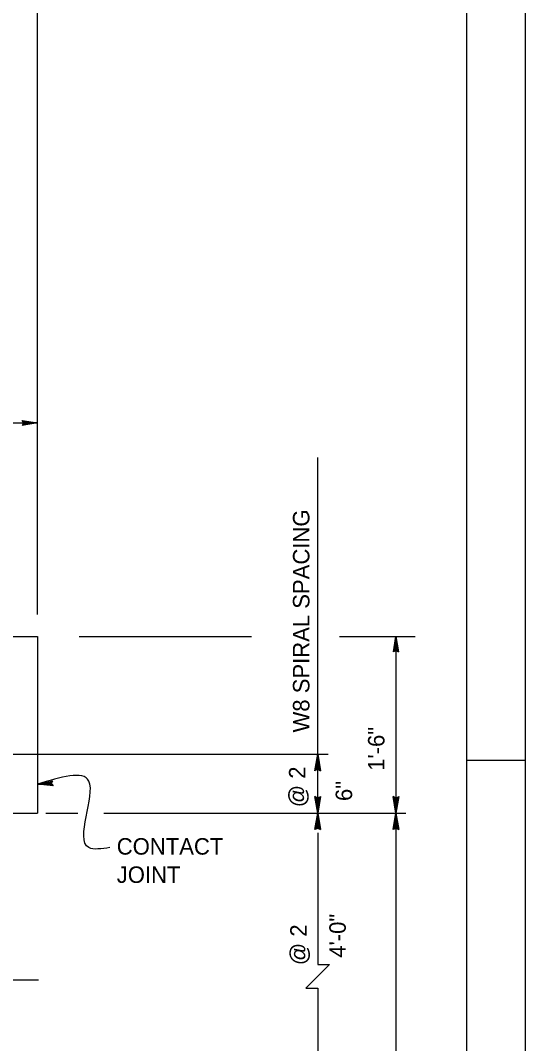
# Model space of a CAD drawing. Extents: x 0 to 2.83, y 0 to 1.83.
# Drawn here: x 2.476 to 2.833, y 0.716 to 1.44 of the extents above; entities that cross this region are included whole.
import ezdxf

# ---------------------------------------------------------------- set-up
doc = ezdxf.new("R2010")
doc.units = 0
for name, color, linetype in [('10 Sheet Format', 7, 'Continuous'), ('210 Border', 7, 'Continuous'), ('214 Text and Titles', 7, 'Continuous'), ('240 Concrete', 7, 'Continuous'), ('257 Ground Line', 7, 'Continuous'), ('Default', 7, 'Continuous')]:
    doc.layers.add(name, color=color, linetype=linetype)

# ---------------------------------------------------------------- blocks, each defined once
blk = doc.blocks.new('TERMA')
at = {"layer": 'Default'}
for p, q in [((-0.327, 0.029), (-0.345, 0.057)), ((-0.345, 0.057), (0, 0)), ((0, 0), (-0.345, -0.058)), ((-0.336, 0.043), (0, 0)), ((0, 0), (-0.336, -0.043)), ((0, 0), (-0.327, 0.029)), ((-0.327, 0.029), (-0.309, 0)), ((-0.327, -0.029), (0, 0)), ((-0.309, 0), (-0.327, -0.029)), ((0, 0), (-0.318, 0.014)), ((-0.318, -0.014), (0, 0)), ((-0.309, 0), (0, 0)), ((-0.327, -0.029), (-0.345, -0.058))]:
    blk.add_line(p, q, dxfattribs=at)

msp = doc.modelspace()

# ---------------------------------------------------------------- linework, layer by layer
at = {"layer": '10 Sheet Format'}
msp.add_lwpolyline([(0, 0), (2.83333, 0), (2.83333, 1.83333), (0, 1.83333)], close=True, dxfattribs=at)
at = {"layer": '210 Border'}
for p, q in [((2.79167, 1.79167), (2.79167, 0.04167)), ((2.79167, 0.91667), (2.83333, 0.91667))]:
    msp.add_line(p, q, dxfattribs=at)
at = {"layer": '214 Text and Titles'}
for p, q in [((2.48805, 1.01982), (2.48805, 1.49365)), ((2.27972, 1.15534), (2.48805, 1.15534)), ((2.47768, 1.15625), (2.47712, 1.15716)), ((2.47712, 1.15716), (2.48805, 1.15534)), ((2.48805, 1.15534), (2.47712, 1.15351)), ((2.47768, 1.15442), (2.47712, 1.15351)), ((2.4774, 1.15671), (2.48805, 1.15534)), ((2.48805, 1.15534), (2.4774, 1.15397)), ((2.48805, 1.15534), (2.47768, 1.15625)), ((2.47768, 1.15625), (2.47824, 1.15534)), ((2.47768, 1.15442), (2.48805, 1.15534)), ((2.47824, 1.15534), (2.47768, 1.15442)), ((2.48805, 1.15534), (2.47796, 1.15579)), ((2.47796, 1.15488), (2.48805, 1.15534)), ((2.47824, 1.15534), (2.48805, 1.15534)), ((2.68629, 0.87925), (2.68629, 1.13092)), ((2.73981, 0.99331), (2.74164, 1.00425)), ((2.74027, 0.99359), (2.74164, 1.00425)), ((2.74164, 1.00425), (2.74072, 0.99387)), ((2.74164, 1.00425), (2.74118, 0.99415)), ((2.74164, 0.99443), (2.74164, 1.00425)), ((2.74164, 1.00425), (2.74346, 0.99331)), ((2.74255, 0.99387), (2.74164, 1.00425)), ((2.74209, 0.99415), (2.74164, 1.00425)), ((2.74164, 1.00425), (2.74301, 0.99359)), ((2.74072, 0.99387), (2.73981, 0.99331)), ((2.74072, 0.99387), (2.74164, 0.99443)), ((2.74164, 0.99443), (2.74255, 0.99387)), ((2.74255, 0.99387), (2.74346, 0.99331)), ((2.46132, 0.92091), (2.69362, 0.92091)), ((2.48805, 0.89967), (2.49886, 0.90218)), ((2.48805, 0.89967), (2.49861, 0.9017)), ((2.49835, 0.90123), (2.48805, 0.89967)), ((2.4981, 0.90075), (2.48805, 0.89967)), ((2.49785, 0.90028), (2.48805, 0.89967)), ((2.48805, 0.89967), (2.49816, 0.89984)), ((2.49909, 0.89853), (2.48805, 0.89967)), ((2.48805, 0.89967), (2.49847, 0.89941)), ((2.49878, 0.89897), (2.48805, 0.89967)), ((2.49785, 0.90028), (2.49835, 0.90123)), ((2.49847, 0.89941), (2.49785, 0.90028)), ((2.49835, 0.90123), (2.49886, 0.90218)), ((2.49847, 0.89941), (2.49909, 0.89853)), ((2.49389, 0.87925), (2.51654, 0.87925)), ((2.53507, 0.87925), (2.74859, 0.87925)), ((1.90532, 0.76119), (2.48878, 0.76119))]:
    msp.add_line(p, q, dxfattribs=at)
for points in [[(2.74164, 1.00425), (2.74164, 0.62597), (2.74997, 0.62597), (2.7333, 0.6093), (2.74164, 0.6093), (2.74164, 0.3361)], [(2.68629, 0.86536), (2.68629, 0.7721), (2.69462, 0.7721), (2.67795, 0.75543), (2.68629, 0.75543), (2.68629, 0.67618)]]:
    msp.add_lwpolyline(points, dxfattribs=at)
msp.add_spline([(2.53914, 0.85483), (2.52438, 0.85483), (2.52438, 0.90194), (2.48805, 0.89967)], degree=3, dxfattribs=at)
at = {"layer": '240 Concrete'}
for p, q in [((1.82139, 1.00425), (2.48805, 1.00425)), ((2.48805, 1.00425), (2.48805, 0.87925)), ((1.97417, 0.87925), (2.48805, 0.87925))]:
    msp.add_line(p, q, dxfattribs=at)
at = {"layer": '257 Ground Line'}
for p, q in [((2.5176, 1.00425), (2.6395, 1.00425)), ((2.7017, 1.00425), (2.75522, 1.00425))]:
    msp.add_line(p, q, dxfattribs=at)

# ---------------------------------------------------------------- block references
at = {"layer": '214 Text and Titles', "xscale": 0.033863969643370066, "yscale": 0.03548367630197333}
for p, rotation in [((2.68629, 0.92091), 90), ((2.68629, 0.87925), -90), ((2.74164, 0.87925), -90), ((2.68629, 0.87925), 90), ((2.74164, 0.87925), 90)]:
    msp.add_blockref('TERMA', p, dxfattribs=dict(at, rotation=rotation))

# ---------------------------------------------------------------- texts
at = {"layer": '214 Text and Titles'}
for s, height, p in [('W8 SPIRAL SPACING', 0.0116667, (2.68043, 0.93632)), ('1\'-6"', 0.011667, (2.73353, 0.90921)), ('@ 2', 0.011667, (2.6776, 0.88341)), ('6"', 0.011667, (2.71063, 0.88781)), ('4\'-0"', 0.011667, (2.70616, 0.77695)), ('@ 2', 0.011667, (2.67849, 0.77165))]:
    msp.add_text(s, height=height, rotation=90, dxfattribs=at).set_placement(p)
for s, p in [('CONTACT', (2.5441, 0.84988)), ('JOINT', (2.5441, 0.82988))]:
    msp.add_text(s, height=0.011667, dxfattribs=at).set_placement(p)

doc.saveas('drawing.dxf')
